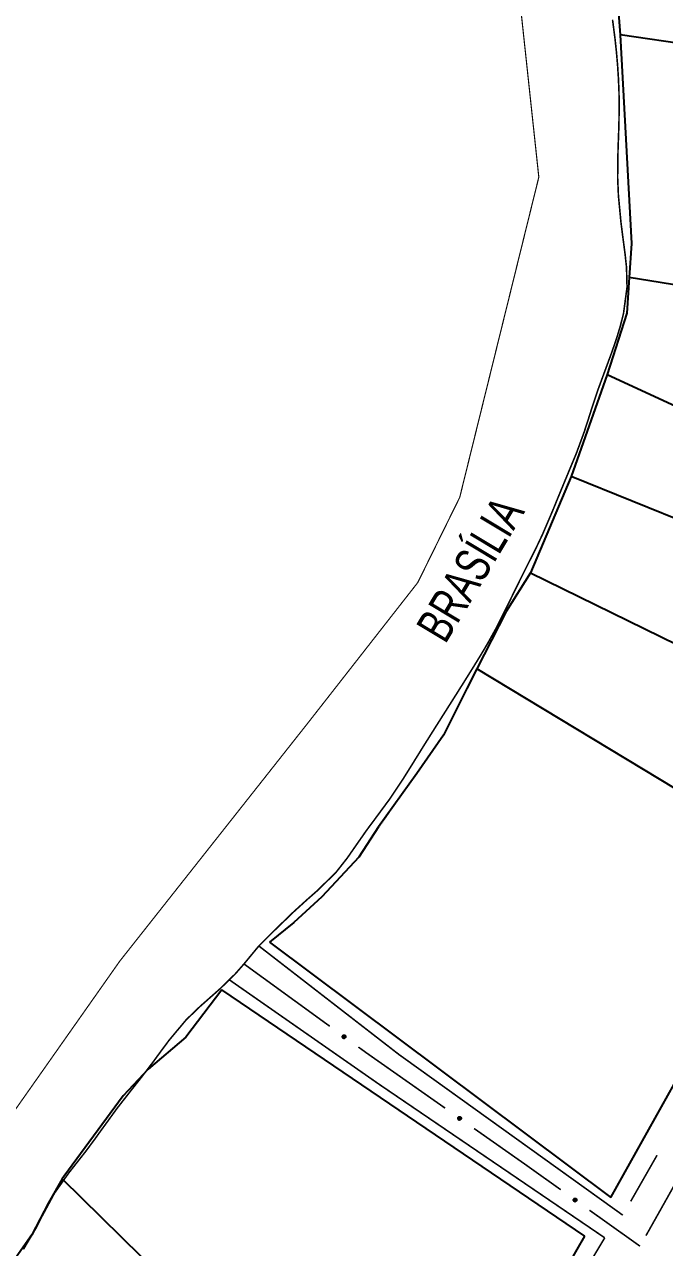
# Model space of a CAD drawing. Extents: x 201549 to 203722, y 4857623 to 4859778.
# Drawn here: x 202361.1 to 202433.5, y 4859512.6 to 4859650.9 of the extents above; entities that cross this region are included whole.
import ezdxf

# ---------------------------------------------------------------- set-up
doc = ezdxf.new("R2010")
doc.units = 0
doc.header["$LTSCALE"] = 1.5
doc.header["$MEASUREMENT"] = 0
for name, color, linetype in [('CD-MALHA-LOTES', 40, 'CONTINUOUS'), ('HD-CURSO-PERENE', 170, 'CONTINUOUS'), ('HD-TXT-PRAIA', 7, 'CONTINUOUS'), ('LM-LIM-SETOR-FISCAL', 7, 'CONTINUOUS'), ('RU-QUADRAS', 6, 'CONTINUOUS'), ('SV-EIXO-RUA-N-PAV', 6, 'CONTINUOUS'), ('SV-EIXO-RUA-PAV', 20, 'CONTINUOUS'), ('SV-RUA-NAO-PAV-S-GUIA-C-GUIA', 7, 'CONTINUOUS'), ('SV-RUA-PAVIM-S-GUIA-C-GUIA', 7, 'CONTINUOUS')]:
    doc.layers.add(name, color=color, linetype=linetype)
doc.styles.add('ARIAL', font='ARIAL.TTF')
doc.linetypes.add('Limite', pattern='A,20,-3,[130,ltypeshp.shx,S=6.35,R=0,X=0,Y=0],-3,20', length=46)

msp = doc.modelspace()

# ---------------------------------------------------------------- linework, layer by layer
at = {"layer": 'CD-MALHA-LOTES', "linetype": 'Continuous'}
for p, q in [((202426.88, 4859671.41), (202428.48, 4859649.77)), ((202493.27, 4859640.26), (202428.48, 4859649.77)), ((202428.48, 4859649.77), (202429.77, 4859626.17)), ((202429.77, 4859626.17), (202429.51, 4859622.3)), ((202429.51, 4859622.3), (202429.24, 4859618.27)), ((202480.66, 4859614.21), (202429.51, 4859622.3)), ((202429.24, 4859618.27), (202427.02, 4859611.35)), ((202427.02, 4859611.35), (202422.94, 4859599.8)), ((202427.02, 4859611.35), (202468.04, 4859592.38)), ((202422.94, 4859599.8), (202418.32, 4859588.93)), ((202463.49, 4859583.47), (202422.94, 4859599.8)), ((202418.32, 4859588.93), (202415.59, 4859584.56)), ((202418.32, 4859588.93), (202456.297882, 4859570.326139)), ((202415.59, 4859584.56), (202412.26, 4859578.08)), ((202412.26, 4859578.08), (202411.12, 4859575.86)), ((202448.53, 4859556.15), (202412.26, 4859578.08)), ((202411.12, 4859575.86), (202408.5, 4859570.59)), ((202408.5, 4859570.59), (202405.48, 4859566.25)), ((202405.48, 4859566.25), (202401.15, 4859560.19)), ((202401.15, 4859560.19), (202398.91, 4859556.77)), ((202398.91, 4859556.77), (202394.71, 4859552.29)), ((202427.43, 4859518.29), (202448.53, 4859556.15)), ((202394.71, 4859552.29), (202391.56, 4859549.39)), ((202391.56, 4859549.39), (202388.8, 4859547.16)), ((202388.8, 4859547.16), (202427.43, 4859518.29)), ((202383.4, 4859541.77), (202379.32, 4859536.42)), ((202424.49, 4859513.92), (202383.4, 4859541.77)), ((202379.32, 4859536.42), (202375.09, 4859532.8)), ((202375.09, 4859532.8), (202372.26, 4859529.81)), ((202372.26, 4859529.81), (202365.52, 4859520.69)), ((202365.35, 4859520.4), (202363.79, 4859517.7)), ((202365.52, 4859520.69), (202365.35, 4859520.4)), ((202386.53, 4859499.61), (202365.35, 4859520.4)), ((202363.79, 4859517.7), (202361.91, 4859514.08)), ((202361.91, 4859514.08), (202357.05, 4859507.16)), ((202406.89, 4859483.37), (202424.49, 4859513.92))]:
    msp.add_line(p, q, dxfattribs=at)
at = {"layer": 'HD-CURSO-PERENE', "const_width": 0.18}
msp.add_lwpolyline([(202427.619839, 4859651.459846), (202427.9, 4859649.3), (202428.060104, 4859647.808061), (202428.18942, 4859646.312827), (202428.285869, 4859644.814982), (202428.347374, 4859643.315208), (202428.371859, 4859641.814189), (202428.339843, 4859639.608364), (202428.288592, 4859638.10702), (202428.235225, 4859636.6065), (202428.198059, 4859633.610071), (202428.283017, 4859631.585864), (202428.566648, 4859628.600797), (202428.753743, 4859627.107546), (202429.038205, 4859624.964029), (202429.197879, 4859623.467621), (202429.26, 4859621.22), (202428.859939, 4859618.253662), (202428.491419, 4859616.789333), (202428.047597, 4859615.343772), (202427.504092, 4859613.778117), (202426.983312, 4859612.370679), (202425.946643, 4859609.561357), (202425.321488, 4859607.686086), (202424.868049, 4859606.255502), (202424.403654, 4859604.828482), (202423.536476, 4859602.468925), (202422.385154, 4859599.698001), (202421.4305, 4859597.391155), (202420.864473, 4859596.001277), (202419.683829, 4859593.244747), (202418.943817, 4859591.687431), (202417.591757, 4859589.008722), (202416.450425, 4859586.701757), (202415.79716, 4859585.350721), (202414.449306, 4859582.671644), (202413.516061, 4859580.992629), (202412.750509, 4859579.702424), (202411.964845, 4859578.423606), (202410.873712, 4859576.678224), (202410.074116, 4859575.40908), (202408.84, 4859573.46), (202407.234616, 4859570.926588), (202406.435442, 4859569.65713), (202405.641053, 4859568.383939), (202404.830003, 4859567.07328), (202404.033951, 4859565.800665), (202402.44, 4859563.4), (202400.659702, 4859560.988775), (202399.764607, 4859559.783662), (202398.456277, 4859557.910128), (202397.598212, 4859556.675548), (202396.32, 4859555.05), (202394.17725, 4859552.958479), (202393.044968, 4859551.966142), (202391.513304, 4859550.574739), (202389.357016, 4859548.491064), (202387.598692, 4859546.739179), (202385.917871, 4859544.705838), (202384.928476, 4859543.577794), (202383.179995, 4859541.873193), (202382.053543, 4859540.877531), (202380.928062, 4859539.882956), (202379.38, 4859538.39), (202377.457815, 4859536.097758), (202376.560395, 4859534.891678), (202375.672359, 4859533.675995), (202374.191196, 4859531.731246), (202373.258185, 4859530.556181), (202371.58, 4859528.41), (202369.817724, 4859525.985505), (202368.941751, 4859524.767249), (202368.045616, 4859523.561817), (202367.030804, 4859522.266878), (202366.099937, 4859521.085997), (202364.48, 4859518.79), (202363.055959, 4859516.152574), (202362.374277, 4859514.813205), (202360.958406, 4859512.433474)], dxfattribs=at)
at = {"layer": 'LM-LIM-SETOR-FISCAL', "linetype": 'Limite', "ltscale": 0.1, "const_width": 0.13, "flags": 128}
msp.add_lwpolyline([(203690.260081, 4857945.070709), (203624.634323, 4857876.322086), (203597.483031, 4857858.402645), (203529.936951, 4857817.251163), (203477.865481, 4857798.204621), (203470.255508, 4857794.734503), (203461.352554, 4857793.163394), (203446.975153, 4857796.8587), (203434.268062, 4857794.37427), (203415.032253, 4857783.068658), (203402.126694, 4857778.711644), (203386.003618, 4857774.608536), (203366.6323, 4857771.115492), (203345.157893, 4857770.830854), (203324.568024, 4857761.841833), (203301.581821, 4857760.866899), (203281.417715, 4857748.511746), (203252.78859, 4857741.388472), (203232.306394, 4857736.754404), (203212.334562, 4857736.296293), (203164.13965, 4857735.679698), (203138.99187, 4857736.954266), (203129.680407, 4857738.01055), (203095.984474, 4857727.896851), (203076.140726, 4857727.494996), (203025.014879, 4857721.40905), (203013.097806, 4857722.309608), (202992.105773, 4857719.939497), (202979.44632, 4857721.489532), (202964.645261, 4857723.459119), (202953.753944, 4857723.719881), (202948.567743, 4857734.588869), (202940.56683, 4857731.445097), (202928.292667, 4857726.395284), (202921.586801, 4857725.262879), (202891.249062, 4857717.013101), (202861.035745, 4857717.951775), (202843.379163, 4857715.343702), (202826.226463, 4857711.657758), (202804.140432, 4857707.443751), (202790.771355, 4857705.517518), (202768.577753, 4857708.236936), (202742.152032, 4857707.156689), (202736.174828, 4857706.655519), (202713.938929, 4857709.927449), (202695.611231, 4857706.369079), (202673.258666, 4857705.478725), (202656.72527, 4857701.372747), (202629.28054, 4857702.0954), (202612.6653, 4857697.207584), (202591.913663, 4857697.17112), (202573.082963, 4857699.207561), (202562.981881, 4857701.348758), (202542.231335, 4857696.463209), (202527.692121, 4857697.497329), (202506.011184, 4857700.954059), (202495.762995, 4857701.67688), (202477.853417, 4857695.637221), (202451.601566, 4857695.14746), (202439.72292, 4857695.152163), (202414.832804, 4857702.264138), (202409.505623, 4857708.382417), (202404.550581, 4857702.764348), (202392.386131, 4857694.909473), (202374.402744, 4857694.375334), (202370.790504, 4857707.218853), (202367.880357, 4857708.81308), (202365.097896, 4857694.881213), (202346.982515, 4857685.19854), (202335.643949, 4857688.651167), (202326.525916, 4857697.119411), (202318.576754, 4857694.737974), (202307.818302, 4857689.468212), (202291.471974, 4857680.842357), (202275.589764, 4857677.708389), (202259.053519, 4857679.374097), (202243.073737, 4857672.961005), (202214.272961, 4857673.983007), (202196.235748, 4857671.160004), (202166.262371, 4857673.222085), (202137.067905, 4857668.508741), (202112.979693, 4857664.510834), (202063.331805, 4857653.140334), (202048.493217, 4857650.054933), (202035.091784, 4857651.969478), (202023.899221, 4857655.255238), (202010.52796, 4857651.884532), (201999.307441, 4857648.055643), (201981.197242, 4857645.667621), (201954.082742, 4857645.121141), (201945.697725, 4857640.894606), (201931.391917, 4857630.157612), (201908.026813, 4857622.950269), (201883.4729, 4857629.270611), (201877.508406, 4857642.469721), (201854.745798, 4857639.06854), (201839.350138, 4857636.086338), (201828.34266, 4857631.211106), (201818.072406, 4857630.661005), (201791.730674, 4857645.716636), (201783.325652, 4857653.738781), (201774.365733, 4857662.184936), (201765.573826, 4857663.836912), (201752.290529, 4857659.858284), (201735.04564, 4857660.887584), (201727.455562, 4857670.187429), (201720.531788, 4857683.341011), (201712.157613, 4857700.626833), (201694.727347, 4857720.897673), (201679.589184, 4857740.191677), (201657.32648, 4857767.233141), (201654.564139, 4857799.822595), (201653.168948, 4857816.601418), (201648.897983, 4857832.521318), (201641.426502, 4857850.868289), (201624.439538, 4857878.124504), (201609.705016, 4857904.118762), (201594.767048, 4857924.49684), (201579.688593, 4857946.624543), (201574.368593, 4857976.270242), (201571.408411, 4858003.505486), (201566.936517, 4858039.389321), (201564.764318, 4858078.72263), (201562.269694, 4858104.600839), (201551.757007, 4858133.952949), (201551.186373, 4858156.429924), (201549.119269, 4858170.401701), (201549.246745, 4858186.104627), (201554.678227, 4858203.249655), (201558.171305, 4858220.410541), (201560.177107, 4858236.514509), (201560.415055, 4858239.809246), (201559.788221, 4858242.511434), (201551.336892, 4858249.701553), (201552.157199, 4858261.553469), (201556.911984, 4858273.515997), (201560.097639, 4858284.875736), (201560.510399, 4858299.28515), (201557.624238, 4858311.705049), (201560.009833, 4858320.099542), (201561.981178, 4858326.691836), (201566.707313, 4858341.650918), (201582.546234, 4858358.27629), (201591.67817, 4858367.066748), (201615.096765, 4858382.768909), (201643.467678, 4858408.340795), (201662.426287, 4858428.461694), (201687.49864, 4858456.872452), (201695.711751, 4858480.503996), (201697.241213, 4858493.368461), (201708.122023, 4858512.454588), (201708.913728, 4858524.199447), (201718.579722, 4858544.463789), (201733.577492, 4858559.16074), (201748.497093, 4858572.745024), (201759.62483, 4858585.08596), (201772.517183, 4858599.8166), (201797.761054, 4858621.167174), (201813.769148, 4858629.66302), (201830.418521, 4858646.310562), (201849.011501, 4858664.504513), (201851.314022, 4858668.825445), (201857.549066, 4858681.544401), (201862.42871, 4858685.799557), (201865.966242, 4858689.749341), (201865.68234, 4858691.625443), (201857.763701, 4858695.442229), (201850.485155, 4858704.533181), (201847.54822, 4858723.831601), (201858.251257, 4858731.66627), (201858.92976, 4858736.348746), (201856.131935, 4858739.11135), (201855.153114, 4858759.016886), (201862.856619, 4858771.755825), (201872.56032, 4858788.598255), (201887.559021, 4858785.607288), (201894.924798, 4858786.689227), (201898.748315, 4858791.479933), (201901.748118, 4858797.019428), (201899.947285, 4858805.270061), (201902.159269, 4858816.15094), (201916.649053, 4858830.131738), (201922.681108, 4858839.197621), (201923.717945, 4858848.876055), (201927.12082, 4858860.1517), (201927.274817, 4858875.017476), (201925.508092, 4858896.764205), (201942.625428, 4858910.622255), (201947.555532, 4858919.314093), (201951.803836, 4858928.782451), (201954.266441, 4858935.163408), (201959.271015, 4858947.314055), (201964.479977, 4858959.592926), (201967.152407, 4858968.266465), (201964.55435, 4858976.487948), (201962.894294, 4858991.279376), (201964.900793, 4859004.827319), (201964.6517, 4859016.898797), (201965.696998, 4859030.808415), (201969.531889, 4859045.576569), (201975.75863, 4859052.20621), (201969.45004, 4859055.850905), (201965.009026, 4859070.898106), (201965.069362, 4859074.030336), (201963.476629, 4859075.991683), (201953.10009, 4859077.836379), (201942.441068, 4859084.073053), (201934.726475, 4859088.201758), (201918.16488, 4859094.012892), (201910.256895, 4859096.550971), (201893.421427, 4859107.28582), (201885.268901, 4859113.680363), (201864.45443, 4859121.529069), (201850.623658, 4859135.609088), (201846.963877, 4859146.620609), (201855.767516, 4859165.416404), (201875.347527, 4859164.308429), (201889.044993, 4859157.340855), (201904.349852, 4859149.80302), (201927.90161, 4859138.922585), (201938.715832, 4859134.958824), (201957.005609, 4859130.242277), (201977.026771, 4859120.820983), (201985.806231, 4859116.11566), (201991.168531, 4859121.52132), (201992.488353, 4859131.751117), (202001.404985, 4859144.188737), (202015.237277, 4859158.295848), (202027.695168, 4859169.318871), (202029.771608, 4859171.898113), (202033.776454, 4859179.091552), (202035.381378, 4859188.589823), (202041.175735, 4859202.289727), (202053.436878, 4859210.693244), (202063.459078, 4859216.99753), (202072.268869, 4859222.32438), (202115.036275, 4859252.473476), (202125.947129, 4859260.226968), (202138.444739, 4859271.495305), (202150.532591, 4859280.714854), (202161.391171, 4859291.368554), (202178.868205, 4859308.22401), (202191.586615, 4859321.29274), (202216.729868, 4859343.200113), (202238.66378, 4859364.13703), (202250.52502, 4859378.676083), (202258.974753, 4859394.377128), (202266.679718, 4859404.602088), (202275.065891, 4859412.387653), (202302.264215, 4859448.149551), (202318.584229, 4859468.798856), (202327.347328, 4859478.500068), (202334.691915, 4859489.468295), (202339.506578, 4859500.644952), (202345.514817, 4859507.599166), (202371.864321, 4859545.024292), (202393.198162, 4859572.010698), (202405.581673, 4859587.830346), (202410.327797, 4859597.458197), (202419.27763, 4859633.664342), (202416.989486, 4859654.974178), (202411.731424, 4859697.413521), (202412.757426, 4859719.590937), (202436.124438, 4859738.613146), (202462.873067, 4859753.35892), (202485.340162, 4859765.605573), (202495.831881, 4859771.875287), (202497.599834, 4859778.209393), (202518.345276, 4859756.508353), (202515.743454, 4859740.717238), (202514.723698, 4859716.086214), (202516.920095, 4859683.767801), (202522.647194, 4859658.696813), (202527.07528, 4859650.692195), (202529.970568, 4859644.731309), (202535.420521, 4859636.897001), (202545.468872, 4859621.994786), (202558.357019, 4859606.657609), (202585.8358, 4859573.559083), (202599.806104, 4859558.80064), (202612.899885, 4859544.220382), (202638.909787, 4859517.064978), (202649.659036, 4859507.002602), (202668.16042, 4859487.524508), (202676.088824, 4859478.493485), (202694.285339, 4859460.440182), (202710.86304, 4859442.826375), (202712.459386, 4859440.945228), (202729.879978, 4859422.216603), (202741.931615, 4859409.354739), (202746.608706, 4859404.490444), (202753.347688, 4859397.029427), (202761.114193, 4859388.430797), (202780.521657, 4859366.71292), (202787.470106, 4859359.175299), (202792.305962, 4859354.009726), (202805.952922, 4859338.966966), (202827.483001, 4859315.28388), (202860.2174, 4859279.107138), (202891.663582, 4859248.038398), (202903.615874, 4859235.095065), (202918.084292, 4859218.768396), (202940.542465, 4859195.291329), (202956.34755, 4859178.52201), (202968.266176, 4859165.295182), (202978.719379, 4859155.296466), (202993.717452, 4859134.390061), (203000.802797, 4859124.358547), (203012.351422, 4859108.484298), (203027.622616, 4859089.716281), (203037.680048, 4859069.601416), (203043.700341, 4859058.903498), (203054.3, 4859060.91), (203065.69, 4859063.18), (203071.14, 4859057.81), (203074.16, 4859054.84), (203084.88, 4859044.28), (203097.92, 4859031.43), (203104.75, 4859024.55), (203111.15, 4859018.12), (203119.81, 4859009.41), (203127.17, 4859002), (203135.63, 4858993.48), (203144.95, 4858984.1), (203153.42, 4858975.59), (203163.08, 4858965.86), (203173.19, 4858955.69), (203182.56, 4858946.25), (203191.76, 4858937.01), (203198.08, 4858930.3), (203204.43, 4858923.55), (203216.13, 4858910.9), (203222.97, 4858903.52), (203233.78, 4858891.83), (203245.73, 4858878.91), (203264.33, 4858858.8), (203273.98, 4858848.42), (203284.55, 4858837.04), (203303.21, 4858816.97), (203311.9, 4858807.61), (203329.84, 4858788.31), (203337.74, 4858779.49), (203353.23, 4858762.39), (203359.11, 4858755.91), (203364.48, 4858749.97), (203370.86, 4858742.93), (203380.58, 4858732.21), (203389.39, 4858722.58), (203398.64, 4858712.48), (203405.71, 4858704.76), (203410.16, 4858699.89), (203415.55, 4858694), (203420.33, 4858688.78), (203441.21, 4858665.98), (203450.56, 4858656.22), (203473.18, 4858631.13), (203477.89, 4858625.9), (203722.237123, 4858356.395713), (203690.000636, 4858326.668344), (203710.985762, 4858303.396246), (203696.285447, 4858225.222295), (203632.07909, 4858167.69374), (203616.580022, 4858183.192808), (203573.182632, 4858142.895231)], close=True, dxfattribs=at)
at = {"layer": 'RU-QUADRAS', "linetype": 'Continuous'}
for points in [[(202505.52, 4859670.5, 0.01, 0.01, 0), (202496.98, 4859647.95, 0.01, 0.01, 0), (202480.83, 4859614.5, 0.01, 0.01, 0), (202468.04, 4859592.38, 0.01, 0.01, 0), (202469.41, 4859591.74, 0.01, 0.01, 0), (202465.07, 4859582.83, 0.01, 0.01, 0), (202463.49, 4859583.47, 0.01, 0.01, 0), (202427.43, 4859518.29, 0.01, 0.01, 0), (202388.8, 4859547.16, 0.01, 0.01, 0.0514362136), (202398.91, 4859556.77, 0.01, 0.01, 0), (202408.5, 4859570.59, 0.01, 0.01, 0), (202415.59, 4859584.56, 0.01, 0.01, 0), (202418.32, 4859588.93, 0.01, 0.01, 0.0366021372), (202429.24, 4859618.27, 0.01, 0.01, 0), (202429.77, 4859626.17, 0.01, 0.01, 0), (202428.46, 4859650.08, 0.01, 0.01, 0), (202425.83, 4859683.84, 0.01, 0.01, -0.0293902066)], [(202354.74, 4859503.76, 0.01, 0.01, 0), (202361.91, 4859514.08, 0.01, 0.01, 0), (202365.52, 4859520.69, 0.01, 0.01, 0), (202372.26, 4859529.81, 0.01, 0.01, -0.0525661612), (202379.32, 4859536.42, 0.01, 0.01, 0), (202383.4, 4859541.77, 0.01, 0.01, 0), (202424.49, 4859513.92, 0.01, 0.01, 0), (202406.89, 4859483.37, 0.01, 0.01, 0), (202393.58, 4859462.29, 0.01, 0.01, 0), (202366.34, 4859415.34, 0.01, 0.01, 0), (202357.44, 4859399.1, 0.01, 0.01, 0)]]:
    msp.add_lwpolyline(points, format="xyseb", dxfattribs=at)
at = {"layer": 'SV-EIXO-RUA-N-PAV', "const_width": 0.18}
for points in [[(202385.917871, 4859544.705838), (202395.629473, 4859537.657095)], [(202398.866673, 4859535.307513), (202399.675974, 4859534.720118)], [(202399.675974, 4859534.720118), (202399.705495, 4859534.698691)], [(202399.705495, 4859534.698691), (202408.6793, 4859528.400307)], [(202411.953359, 4859526.102365), (202416.864447, 4859522.655452)], [(202416.864447, 4859522.655452), (202417.607168, 4859522.134163)], [(202417.607168, 4859522.134163), (202421.755933, 4859519.180805)], [(202425.014594, 4859516.86108), (202430.717252, 4859512.801561)], [(202430.717252, 4859512.801561), (202430.727649, 4859512.794159)]]:
    msp.add_lwpolyline(points, dxfattribs=at)
at = {"layer": 'SV-EIXO-RUA-N-PAV'}
for points in [[(202397.196453, 4859536.655789), (202397.244642, 4859536.664147), (202397.287767, 4859536.661476), (202397.323095, 4859536.648896), (202397.351414, 4859536.62964), (202397.378167, 4859536.606676), (202397.400031, 4859536.577573), (202397.417144, 4859536.539896), (202397.425867, 4859536.491615), (202397.420227, 4859536.447617), (202397.409747, 4859536.412323), (202397.391367, 4859536.381637), (202397.368624, 4859536.356022), (202397.337642, 4859536.33431), (202397.299291, 4859536.317341), (202397.25053, 4859536.309744), (202397.208269, 4859536.312652), (202397.174419, 4859536.325718), (202397.143686, 4859536.344391), (202397.116655, 4859536.368162), (202397.095357, 4859536.396854), (202397.078341, 4859536.435498), (202397.071481, 4859536.483725), (202397.073901, 4859536.525908), (202397.086487, 4859536.559933), (202397.105552, 4859536.589775), (202397.128258, 4859536.616888), (202397.156598, 4859536.640085), (202397.196453, 4859536.655789)], [(202410.261964, 4859527.423981), (202410.310015, 4859527.433102), (202410.353177, 4859527.431115), (202410.388699, 4859527.419097), (202410.41732, 4859527.400292), (202410.444434, 4859527.377755), (202410.466757, 4859527.349002), (202410.484465, 4859527.311602), (202410.493953, 4859527.263465), (202410.489012, 4859527.219384), (202410.479093, 4859527.183927), (202410.461202, 4859527.152954), (202410.438868, 4859527.126981), (202410.408234, 4859527.10478), (202410.370157, 4859527.087205), (202410.321523, 4859527.078836), (202410.279221, 4859527.081074), (202410.245168, 4859527.093601), (202410.214143, 4859527.111784), (202410.186738, 4859527.135124), (202410.164987, 4859527.163474), (202410.147361, 4859527.201844), (202410.139737, 4859527.249955), (202410.141487, 4859527.292172), (202410.153532, 4859527.326392), (202410.172122, 4859527.356533), (202410.194395, 4859527.384003), (202410.222363, 4859527.407646), (202410.261964, 4859527.423981)], [(202423.332051, 4859518.193946), (202423.380161, 4859518.202747), (202423.423309, 4859518.200473), (202423.45875, 4859518.188218), (202423.487245, 4859518.169222), (202423.514208, 4859518.146505), (202423.536339, 4859518.117604), (202423.553797, 4859518.080087), (202423.562964, 4859518.031887), (202423.557729, 4859517.98784), (202423.547574, 4859517.95245), (202423.529477, 4859517.921597), (202423.50697, 4859517.895774), (202423.476189, 4859517.873778), (202423.437996, 4859517.856457), (202423.389307, 4859517.848413), (202423.347021, 4859517.850932), (202423.313051, 4859517.863686), (202423.282149, 4859517.882076), (202423.2549, 4859517.905598), (202423.233339, 4859517.934093), (202423.215969, 4859517.972579), (202423.208666, 4859518.02074), (202423.210697, 4859518.062944), (202423.222971, 4859518.097083), (202423.24176, 4859518.1271), (202423.264216, 4859518.15442), (202423.292342, 4859518.177876), (202423.332051, 4859518.193946)]]:
    msp.add_lwpolyline(points, close=True, dxfattribs=at)
for points in [[(202397.071481, 4859536.483725), (202397.337642, 4859536.33431)], [(202397.073859, 4859536.502731), (202397.348689, 4859536.347095)], [(202397.073901, 4859536.525908), (202397.368624, 4859536.356022)], [(202397.078341, 4859536.435498), (202397.299291, 4859536.317341)], [(202397.078917, 4859536.458594), (202397.315702, 4859536.327199)], [(202397.082551, 4859536.54026), (202397.377259, 4859536.370196)], [(202397.086487, 4859536.559933), (202397.391367, 4859536.381637)], [(202397.092703, 4859536.414867), (202397.26836, 4859536.317724)], [(202397.095357, 4859536.396854), (202397.25053, 4859536.309744)], [(202397.097869, 4859536.572979), (202397.397599, 4859536.395898)], [(202397.105552, 4859536.589775), (202397.409747, 4859536.412323)], [(202397.109891, 4859536.380473), (202397.22392, 4859536.314571)], [(202397.116655, 4859536.368162), (202397.208269, 4859536.312652)], [(202397.120614, 4859536.601994), (202397.412009, 4859536.434335)], [(202397.128258, 4859536.616888), (202397.420227, 4859536.447617)], [(202397.146173, 4859536.625594), (202397.419596, 4859536.472665)], [(202397.156598, 4859536.640085), (202397.425867, 4859536.491615)], [(202397.17615, 4859536.645988), (202397.417548, 4859536.516303)], [(202397.196453, 4859536.655789), (202397.417144, 4859536.539896)], [(202397.222887, 4859536.659275), (202397.402355, 4859536.562738)], [(202397.244642, 4859536.664147), (202397.400031, 4859536.577573)], [(202397.269232, 4859536.662731), (202397.381355, 4859536.596526)], [(202397.287767, 4859536.661476), (202397.378167, 4859536.606676)], [(202410.139737, 4859527.249955), (202410.408234, 4859527.10478)], [(202410.141487, 4859527.292172), (202410.438868, 4859527.126981)], [(202410.141813, 4859527.268997), (202410.419077, 4859527.117739)], [(202410.147361, 4859527.201844), (202410.370157, 4859527.087205)], [(202410.147571, 4859527.224946), (202410.38641, 4859527.097323)], [(202410.149909, 4859527.306659), (202410.447277, 4859527.141291)], [(202410.153532, 4859527.326392), (202410.461202, 4859527.152954)], [(202410.162049, 4859527.181443), (202410.339223, 4859527.087098)], [(202410.164706, 4859527.339617), (202410.467207, 4859527.167312)], [(202410.164987, 4859527.163474), (202410.321523, 4859527.078836)], [(202410.172122, 4859527.356533), (202410.479093, 4859527.183927)], [(202410.17978, 4859527.147326), (202410.29484, 4859527.083241)], [(202410.186738, 4859527.135124), (202410.279221, 4859527.081074)], [(202410.186988, 4859527.368989), (202410.481005, 4859527.205973)], [(202410.194395, 4859527.384003), (202410.489012, 4859527.219384)], [(202410.21217, 4859527.392991), (202410.487984, 4859527.244418)], [(202410.222363, 4859527.407646), (202410.493953, 4859527.263465)], [(202410.241819, 4859527.413858), (202410.485244, 4859527.288018)], [(202410.261964, 4859527.423981), (202410.484465, 4859527.311602)], [(202410.288339, 4859527.427885), (202410.469316, 4859527.334206)], [(202410.310015, 4859527.433102), (202410.466757, 4859527.349002)], [(202410.334624, 4859527.432075), (202410.447783, 4859527.367657)], [(202410.353177, 4859527.431115), (202410.444434, 4859527.377755)], [(202423.208666, 4859518.02074), (202423.476189, 4859517.873778)], [(202423.210697, 4859518.062944), (202423.50697, 4859517.895774)], [(202423.210869, 4859518.039767), (202423.487118, 4859517.886664)], [(202423.215969, 4859517.972579), (202423.437996, 4859517.856457)], [(202423.216333, 4859517.995679), (202423.454315, 4859517.866466)], [(202423.219215, 4859518.077374), (202423.515474, 4859517.910027)], [(202423.222971, 4859518.097083), (202423.529477, 4859517.921597)], [(202423.23052, 4859517.952081), (202423.407062, 4859517.856556)], [(202423.233339, 4859517.934093), (202423.389307, 4859517.848413)], [(202423.234232, 4859518.110233), (202423.535577, 4859517.935915)], [(202423.24176, 4859518.1271), (202423.547574, 4859517.95245)], [(202423.248023, 4859517.917846), (202423.362653, 4859517.852995)], [(202423.2549, 4859517.905598), (202423.347021, 4859517.850932)], [(202423.256709, 4859518.139456), (202423.549633, 4859517.974483)], [(202423.264216, 4859518.15442), (202423.557729, 4859517.98784)], [(202423.282051, 4859518.16329), (202423.556868, 4859518.012881)], [(202423.292342, 4859518.177876), (202423.562964, 4859518.031887)], [(202423.311838, 4859518.183959), (202423.554419, 4859518.056498)], [(202423.332051, 4859518.193946), (202423.553797, 4859518.080087)], [(202423.358452, 4859518.197675), (202423.538799, 4859518.102791)], [(202423.380161, 4859518.202747), (202423.536339, 4859518.117604)], [(202423.404763, 4859518.201556), (202423.51749, 4859518.136385)], [(202423.423309, 4859518.200473), (202423.514208, 4859518.146505)]]:
    msp.add_lwpolyline(points, dxfattribs=at)
at = {"layer": 'SV-EIXO-RUA-PAV', "const_width": 0.18}
for points in [[(202437.281076, 4859524.442972), (202433.360738, 4859517.469383)], [(202433.360738, 4859517.469383), (202433.08, 4859516.97)], [(202433.08, 4859516.97), (202431.39795, 4859513.984062)]]:
    msp.add_lwpolyline(points, dxfattribs=at)
at = {"layer": 'SV-RUA-NAO-PAV-S-GUIA-C-GUIA', "const_width": 0.18}
for points in [[(202428.780569, 4859516.3004), (202403.457552, 4859534.461352), (202387.598692, 4859546.739179)], [(202426.734264, 4859513.74252), (202401.155459, 4859531.136107), (202384.273448, 4859542.902358)]]:
    msp.add_lwpolyline(points, dxfattribs=at)
at = {"layer": 'SV-RUA-PAVIM-S-GUIA-C-GUIA', "const_width": 0.18}
for points in [[(202432.655051, 4859523.077569), (202429.677166, 4859517.868711)], [(202426.734264, 4859513.74252), (202405.63, 4859478.5)]]:
    msp.add_lwpolyline(points, dxfattribs=at)

# ---------------------------------------------------------------- texts
at = {"layer": 'HD-TXT-PRAIA', "style": 'ARIAL', "width": 0.7}
msp.add_text('BRASÍLIA', height=4, rotation=59, dxfattribs=at).set_placement((202408.692522, 4859580.78276))

doc.saveas('drawing.dxf')
